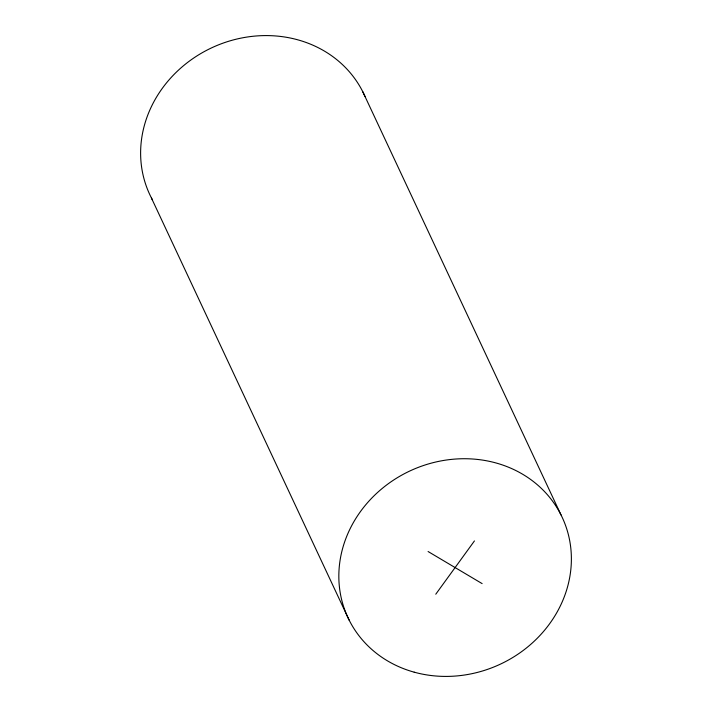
<?xml version="1.0" encoding="UTF-8"?>
<svg xmlns="http://www.w3.org/2000/svg" width="712" height="712" viewBox="0 0 712 712"><rect width="100%" height="100%" fill="white"/><g stroke="black" fill="none" stroke-linecap="round" stroke-linejoin="round"><path stroke-width="1.07" d="M435.771 594.208L474.441 540.924M428.09 551.524L482.122 583.609M362.782 91.741L560.994 514.883M349.218 620.259L151.006 197.117A118.281 106.666 -25.1 0 1 211.526 47.891A118.281 106.666 -25.1 0 1 365.051 96.574M152.493 199.947A118.281 106.666 -25.1 0 1 151.487 198.061M414.197 672.173A118.281 106.666 -25.1 0 0 569.822 541.334A118.281 106.666 -25.1 0 0 381.303 489.206A118.281 106.666 -25.1 0 0 414.197 672.173"/></g></svg>
